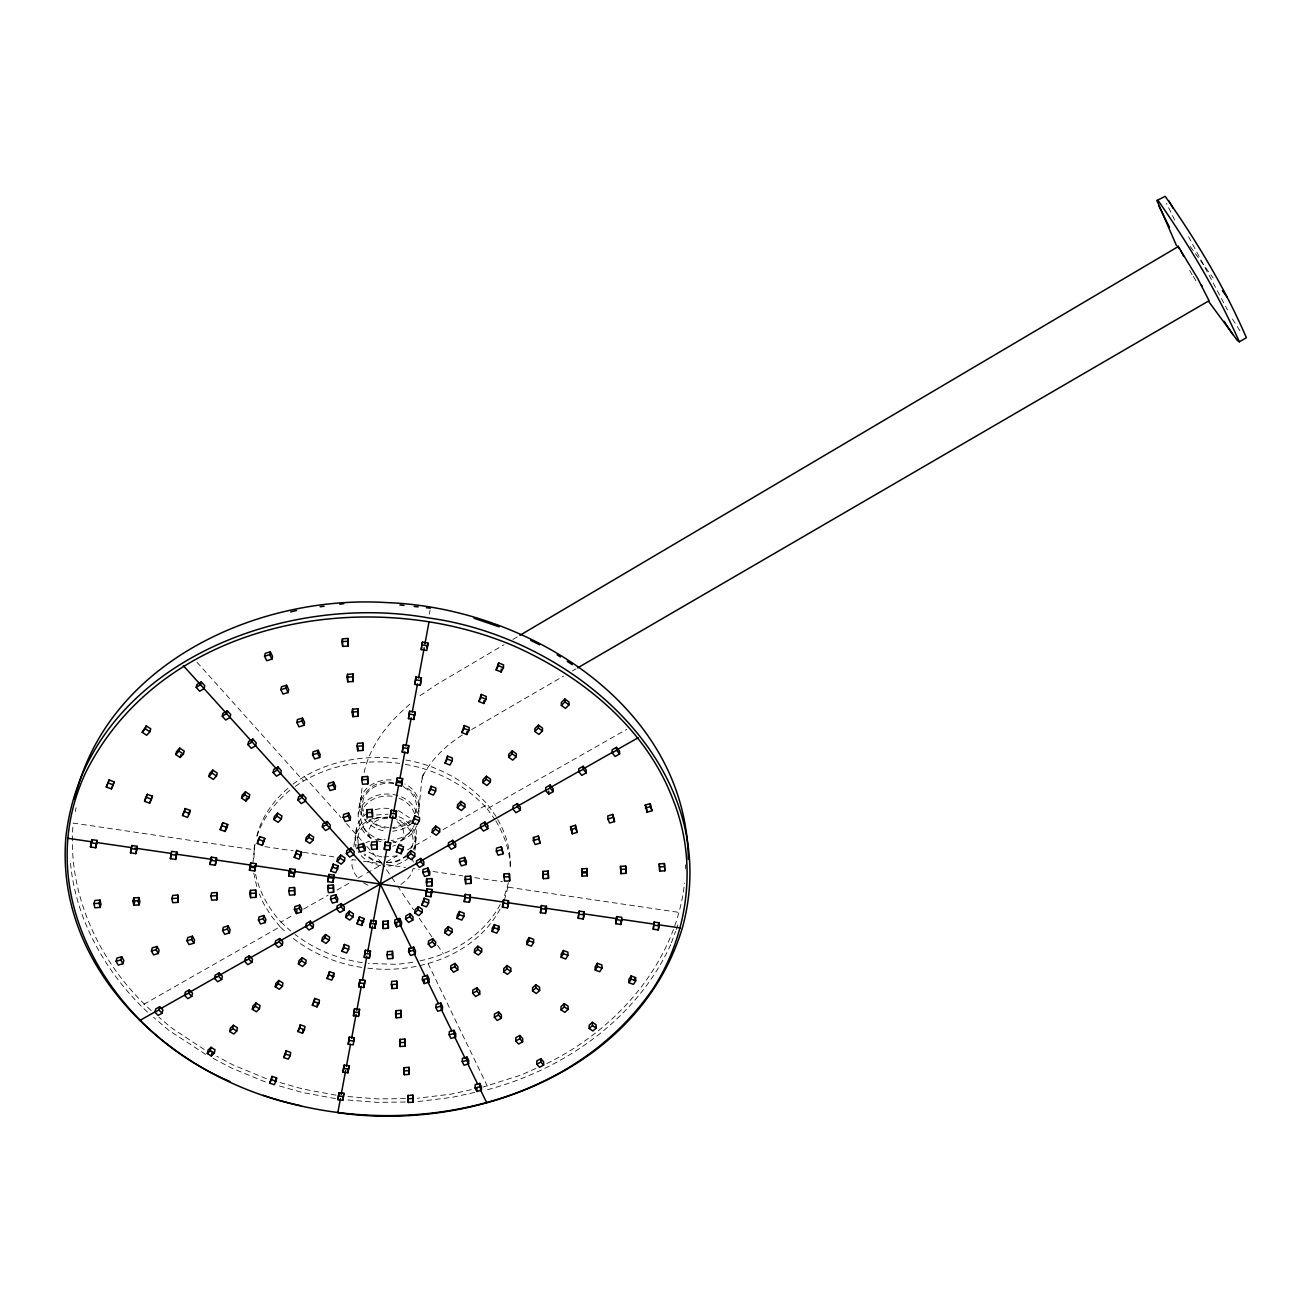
<?xml version="1.0" encoding="UTF-8"?>
<svg xmlns="http://www.w3.org/2000/svg" width="1312" height="1312" viewBox="0 0 1312 1312"><rect width="100%" height="100%" fill="white"/><g stroke="black" fill="none" stroke-linecap="round" stroke-linejoin="round"><path stroke-width="0.75" stroke-dasharray="5 3.75" d="M374.084 818.229C360.702 821.509 350.304 836.679 357.094 849.897M366.868 813.571C356.438 819.918 353.158 834.35 356.995 845.387M356.388 828.38L356.339 834.809L358.291 841.09M393.83 783.051C360.833 774.08 343.219 827.478 374.494 839.549M359.947 802.698C357.782 817.425 371.411 829.118 384.99 830.955M361.981 788.168L360.292 806.273L364.096 815.26M414.936 850.209C418.052 837.827 411.164 824.641 399.209 820.115M413.362 849.274C420.676 836.285 410.787 820.722 397.831 816.326M415.625 843.19L416.347 830.922L414.953 826.199M417.298 813.309C422.792 802.288 415.56 788.791 404.949 784.051M685.372 868.823L685.52 864.723M252.888 863.28L254.725 845.158L253.823 858.72M418.331 815.375C421.316 803.288 414.592 790.447 402.981 785.954M418.971 808.799L421.644 781.345L423.464 773.85L421.562 778.852C430.352 759.517 446.654 744.609 464.53 733.67M353.863 846.47L355.158 837.154M504.398 900.147L508.876 883.419M546.809 1063.54C617.05 1029.149 675.614 962.778 684.585 883.058M75.342 811.587L76.047 807.749M429.336 614.147L430.074 610.162M255.118 843.977L253.79 849.7L73.193 823.083C66.518 893.767 99.581 963.844 151.405 1010.748M256.955 835.629C261.646 816.72 273.765 800.254 288.525 787.84M364.146 772.522C370.181 744.298 389.5 721.092 411.214 703.052M504.546 895.538L508.498 882.648M360.341 799.91C363.506 785.117 380.267 778.098 394.158 780.279M358.389 813.998C364.785 787.118 409.18 787.807 416.822 813.424M355.568 834.219L357.75 828.069L361.817 822.608L367.524 818.278M671.432 942.721L675.532 931.356M676.221 929.47L678.96 921.893M416.478 825.953C413.231 835.596 403.014 841.353 393.272 842.353M416.183 837.335L413.936 843.419L410.869 847.437M414.198 849.176L415.33 846.125M415.018 813.473C419.725 803.551 413.001 791.398 403.489 787.216M415.166 822.558L413.034 828.052L409.246 832.972L399.963 842.058C407.31 835.711 403.128 823.739 394.732 820.558M411.574 847.978C417.003 836.416 407.606 823.526 396.585 819.688M256.906 836.334C262.958 817.737 275.471 801.96 290.493 789.726M500.249 904.46C483.702 935.538 450.754 955.202 416.757 961.483M500.069 909.085C475.059 955.202 417.724 974.34 367.786 968.158M670.744 944.607C636.91 1018.374 565.128 1068.886 488.064 1089.55L484.276 1090.37M410.558 820.18L405.588 824.034L392.534 827.79M409.246 832.972L404.227 836.843L392.813 840.303M407.015 854.784C400.701 860.738 391.698 863.099 383.186 862.378M412.739 820.098L407.179 824.264L400.488 827.118L393.026 828.43M412.46 822.903L406.884 827.101L400.176 829.955L392.698 831.267M407.835 855.703L396.716 861.787L383.17 862.886M408.95 857.605C401.931 863.968 392.206 866.888 382.809 865.854M400.898 884.419L406.687 880.139L410.853 874.71L413.149 868.56L419.118 869.446M292.937 784.182C323.211 761.501 363.112 753.875 400.193 759.058M295.315 786.38C325.212 765.29 363.801 758.451 399.684 763.42M420.037 695.688L437.044 684.257L504.054 644.684M512.877 639.469L518.158 636.353M471.598 729.554L563.57 676.074M572.409 670.94L575.952 668.874M255.61 874.366C259.415 892.258 268.78 908.494 280.883 922.074L293.15 915.071M303.662 909.085L328.197 895.112M336.954 890.11L350.96 882.123M357.963 878.138L365.031 874.104M366.786 873.103L380.89 865.067M386.22 862.033L396.864 855.965M407.524 849.881L430.598 836.728M443.013 829.66L487.392 804.354L496.034 816.392M143.861 1004.287L280.046 926.748L287.016 933.094M405.359 764.404C436.535 769.652 465.99 785.232 487.178 808.799L626.693 729.357M535.919 1068.427L521.405 1074.922L483.341 1086.992M365.95 842.681L369.476 841.189M392.698 846.224L395.42 845.174M471.352 1089.649L451.377 1094.077L417.396 1098.259M474.764 1092.42L451.951 1097.373L417.446 1101.621M375.183 809.537L382.891 808.176L390.845 808.487M376.38 814.982L388.172 814.194M376.019 817.884L387.827 817.097M375.183 839.746L385.203 839.286M397.356 855.9L383.858 856.998M412.854 962.368L397.06 964.336L368.36 963.434M405.342 1101.998L377.118 1102.359L345.368 1099.8M405.375 1098.62L377.298 1098.898L345.843 1096.373M392.14 796.253C381.103 794.924 368.656 798.713 362.883 808.848C356.306 820.361 366.228 831.775 372.214 840.976M387.811 817.704C371.493 814.637 351.14 830.562 359.767 847.765M389.024 827.692L378.807 825.74L370.23 820.426M393.616 783.658C377.151 779.951 355.765 795.531 364.424 813.227M387.384 818.721C377.266 816.753 364.67 827.101 370.115 837.614M264.86 846.65L293.248 850.848M303.384 852.341L333.806 856.834M355.88 860.098L352.042 859.54L352.01 866.051L354.01 872.398L356.979 876.695M363.522 861.23L382.661 864.05L390.664 875.908M386.466 864.624L405.523 867.429M433.009 871.496L462.808 875.891M474.731 877.662L502.545 881.762M508.351 887.24L679.157 912.414M336.069 1095.192L303.121 1089.075L278.046 1082.006M335.495 1098.603L302.236 1092.47L277.029 1085.286M362.309 962.68C338.053 958.957 314.568 949.527 295.118 934.472M361.718 967.403C336.725 963.648 312.666 953.66 292.756 938.031M405.834 760.025C436.929 765.29 466.285 780.837 487.392 804.354M381.202 862.82L373.625 860.836L364.113 854.998M380.841 865.789C371.788 864.132 362.719 859.573 358.061 851.324M376.167 840.418L381.759 841.894M381.89 856.916L374.363 854.932L367.606 851.472M385.334 828.134L377.938 826.166L368.656 820.41M391.14 840.402L401.964 845.01M381.382 862.328L374.51 860.442L364.457 854.014M382.3 839.959C374.232 838.253 366.524 833.481 362.702 825.986M265.401 1081.974L231.437 1068.001L212.544 1058.03M266.467 1078.726L233.028 1064.95L216.824 1056.275M363.539 882.91L370.443 886.404M398.471 810.537L409.328 817.688M205.672 1054.405L168.69 1030.232L153.586 1017.325M398.996 798.172C406.966 801.402 413.821 807.979 415.215 816.753M204.213 1049.534L171.003 1027.526L158.932 1017.194M147.551 1012.159C106.059 973.406 75.801 920.319 70.52 863.198M280.883 922.074L290.608 930.946M304.138 776.392L340.989 817.524M346.45 823.624L364.195 843.436M366.835 846.388L382.661 864.05M196.964 662.216L303.334 780.804M280.046 926.748L270.846 915.366L263.368 903.148L259.35 893.915M1190.263 246.541L1213.157 278.013M487.178 808.799L494.755 819.344M1239.889 330.673L1231.23 317.078M391.812 877.597L396.388 884.37M397.536 886.059L413.542 909.757M419.266 918.22L431.845 936.834M437.568 945.296L443.292 953.758M1193.28 276.373L1197.298 283.179M1189.689 270.469L1193.215 276.586M1188.557 236.636L1227.491 309.911M495.838 820.853C504.579 835.662 510.729 852.587 510.122 869.987M497.707 819.574C506.547 834.53 511.188 851.947 510.352 869.348M1174.683 220.104L1166.466 203.245M428.056 963.549L487.342 1086.09M411.87 857.277L413.313 862.066M256.726 886.486L253.806 873.136"/><path stroke-width="1.5" d="M553.106 791.644L553.123 788.643L550.122 785.019L545.743 787.512L545.71 790.496L548.711 794.121L553.106 791.644L550.105 788.004L550.122 785.019M546.399 909.413L546.415 906.28L541.38 905.542L540.396 912.709L545.448 913.447L546.399 909.413L541.348 908.675L541.38 905.542M548.514 878.335L548.154 871.053L542.971 871.398L542.938 874.497L543.348 878.679L548.514 878.335L548.154 871.053M548.711 794.121L548.744 791.136M543.611 1065.131L543.627 1061.818L540.856 1058.751L536.805 1060.9L536.772 1064.196L539.56 1067.279L543.611 1065.131L540.823 1062.048L540.856 1058.751M545.448 913.447L546.415 906.28M263.122 1095.241C398.012 1141.456 570.212 1110.592 653.934 987.313C689.21 931.881 697.656 860.524 672.876 799.27C645.242 727.045 581.396 675.532 512.172 645.225C365.277 583.791 161.179 620.986 85.575 772.817C27.962 896.473 113.472 1032.314 229.846 1081.465M543.348 878.679L542.971 871.398M540.052 843.108L538.346 836.023L533.41 837.45L533.361 840.5L535.116 844.534L540.052 843.108L538.346 836.023M539.609 990.494L539.658 987.264L535.837 984.738L532.59 987.723L532.524 990.954L536.362 993.496L539.609 990.494L535.788 987.952L535.837 984.738M542.463 730.981L542.496 728.078L538.396 725.11L534.886 728.57L534.837 731.473L538.953 734.441L542.463 730.981L538.346 728.029L538.396 725.11M533.574 942.508L533.623 939.326L529.031 937.604L526.85 941.245L526.784 944.427L531.393 946.149L533.574 942.508L528.982 940.77L529.031 937.604M522.619 1041.859L522.701 1038.579L519.88 1035.463L515.813 1037.644L515.731 1040.924L518.552 1044.04L522.619 1041.859L519.798 1038.743L519.88 1035.463M520.306 810.226L520.388 807.208L517.371 803.616L513.025 806.076L512.926 809.094L515.96 812.686L520.306 810.226L517.289 806.634L517.371 803.616M510.794 971.356L510.893 968.158L507.022 965.583L503.775 968.617L503.66 971.831L507.531 974.39L510.794 971.356L506.924 968.797L507.022 965.583M516.239 756.729L516.338 753.777L512.238 750.858L508.777 754.252L508.662 757.204L512.779 760.124L516.239 756.729L512.139 753.793L512.238 750.858M508.384 903.853L508.498 900.721L503.414 899.966L502.414 907.166L507.482 907.904L508.384 903.853L503.3 903.099L503.414 899.966M509.712 880.86L509.368 873.579L504.202 873.907L504.087 877.006L504.53 881.188L509.712 880.86L509.368 873.579M688.341 859.458C686.373 705.905 527.588 607.915 387.499 602.634C257.628 594.156 106.387 663.249 74.702 799.041M501.332 1018.243L501.43 1014.996L498.576 1011.814L494.493 1014.028L494.362 1017.276L497.232 1020.457L501.332 1018.243L498.462 1015.078L498.576 1011.814M507.482 907.904L508.498 900.721M503.054 853.8L501.381 846.732L496.477 848.142L496.346 851.226L498.134 855.227L503.054 853.8L501.381 846.732M498.904 929.503L499.019 926.338L494.394 924.599L492.23 928.273L492.098 931.438L496.74 933.176L498.904 929.503L494.263 927.748L494.394 924.599M503.447 667.742L503.578 664.905L498.593 662.855L496.133 669.94L501.118 671.974L503.447 667.742L498.462 665.692L498.593 662.855M501.118 671.974L501.25 669.136M481.373 1090.223L479.684 1086.746L479.831 1083.417L475.256 1084.68L475.092 1088.009L476.781 1091.486L481.373 1090.223L481.52 1086.894L479.831 1083.417M476.781 1091.486L476.945 1088.156M481.602 951.987L481.766 948.789L477.847 946.198L474.6 949.265L474.419 952.446L478.355 955.054L481.602 951.987L477.683 949.38L477.847 946.198M479.7 994.266L479.848 991.036L476.961 987.821L472.845 990.052L472.681 993.282L475.584 996.513L479.7 994.266L476.797 991.052L476.961 987.821M487.802 828.643L487.949 825.609L484.915 822.05L480.602 824.494L480.438 827.528L483.488 831.086L487.802 828.643L484.751 825.084L484.915 822.05M490.36 782.132L490.508 779.148L486.408 776.261L482.996 779.623L482.832 782.608L486.932 785.494L490.36 782.132L486.26 779.246L486.408 776.261M486.08 699.329L486.244 696.459L481.274 694.442L478.831 701.494L483.784 703.511L486.08 699.329L481.11 697.312L481.274 694.442M468.581 1063.901L466.859 1060.358L467.039 1057.062L462.431 1058.341L462.234 1061.654L463.956 1065.18L468.581 1063.901L468.761 1060.604L467.039 1057.062M483.784 703.511L483.948 700.624M470.877 883.37L470.565 876.088L465.399 876.416L465.202 879.532L465.694 883.714L470.877 883.37L470.565 876.088M470.188 898.261L470.368 895.128L465.268 894.39L464.218 901.59L469.335 902.328L470.188 898.261L465.088 897.506L465.268 894.39M469.335 902.328L470.368 895.128M465.694 883.714L465.399 876.416M463.907 916.383L464.104 913.218L459.413 911.463L457.281 915.169L457.084 918.334L461.775 920.089L463.907 916.383L459.216 914.612L459.413 911.463M455.576 1037.136L453.837 1033.544L454.034 1030.264L449.376 1031.56L449.163 1034.84L450.918 1038.448L455.576 1037.136L455.789 1033.856L454.034 1030.264M457.74 969.929L457.937 966.714L455.002 963.434L450.869 965.714L450.656 968.912L453.608 972.192L457.74 969.929L454.788 966.649L455.002 963.434M466.219 864.46L466.416 861.377L464.596 857.376L459.692 858.802L459.495 861.886L461.316 865.871L466.219 864.46L464.399 860.475L464.596 857.376M468.991 730.407L469.188 727.504L464.251 725.52L461.808 732.555L466.744 734.523L468.991 730.407L464.054 728.439L464.251 725.52M464.825 807.208L465.022 804.19L460.922 801.353L457.544 804.666L457.33 807.684L461.43 810.521L464.825 807.208L460.709 804.354L460.922 801.353M466.744 734.523L466.941 731.604M452.033 932.356L452.263 929.191L448.294 926.551L445.047 929.667L444.817 932.832L448.786 935.456L452.033 932.356L448.064 929.716L448.294 926.551M442.357 1009.928L442.587 1006.665L440.816 1003.008L436.125 1004.336L435.879 1007.583L437.667 1011.24L442.357 1009.928L440.57 1006.255L440.816 1003.008M455.576 846.912L455.789 843.829L452.738 840.32L448.458 842.747L448.228 845.814L451.295 849.323L455.576 846.912L452.509 843.386L452.738 840.32M452.181 760.993L452.41 758.041L447.507 756.106L445.047 763.108L449.967 765.044L452.181 760.993L447.277 759.058L447.507 756.106M435.436 945.198L435.682 942.016L432.698 938.687L428.548 940.983L428.286 944.181L431.287 947.494L435.436 945.198L432.435 941.868L432.698 938.687M439.602 831.956L439.848 828.905L435.748 826.101L432.419 829.381L432.156 832.448L436.256 835.236L439.602 831.956L435.502 829.151L435.748 826.101M428.909 982.245L429.155 979.014L427.351 975.292L422.628 976.636L422.366 979.851L424.17 983.59L428.909 982.245L427.089 978.522L427.351 975.292M413.165 1102.146L412.919 1095.126L408.065 1095.454L407.77 1098.8L408.294 1102.474L413.165 1102.146L412.919 1095.126M432.042 885.895L431.763 878.597L426.597 878.942L426.318 882.058L426.859 886.223L432.042 885.895L431.763 878.597M430.976 896.736L432.058 889.52L426.941 888.765L426.121 892.849L425.859 895.981L430.976 896.736L432.058 889.52M424.17 983.59L424.448 980.359M429.549 875.071L429.811 871.955L427.942 868.003L423.071 869.413L422.792 872.513L424.662 876.482L429.549 875.071L427.679 871.102L427.942 868.003M428.581 903.132L428.844 899.999L424.12 898.212L421.742 905.1L426.466 906.871L428.581 903.132L423.842 901.36L424.12 898.212M409.213 1074.397L408.967 1067.345L404.08 1067.673L403.768 1070.986L404.309 1074.725L409.213 1074.397L408.967 1067.345M408.294 1102.474L408.065 1095.454M425.859 895.981L426.941 888.765M435.633 791.103L435.896 788.102L431.025 786.2L428.565 793.17L433.452 795.072L435.633 791.103L430.746 789.201L431.025 786.2M422.087 912.48L422.366 909.331L418.364 906.658L415.117 909.806L414.822 912.955L418.84 915.612L422.087 912.48L418.069 909.806L418.364 906.658M404.309 1074.725L404.08 1067.673M415.215 954.086L415.51 950.888L413.674 947.1L408.918 948.461L408.606 951.659L410.459 955.448L415.215 954.086L413.378 950.298L413.674 947.1M423.645 865.002L423.924 861.902L420.84 858.425L416.609 860.82L416.314 863.919L419.397 867.396L423.645 865.002L420.562 861.508L420.84 858.425M405.195 1046.172L404.949 1039.088L400.012 1039.399L399.701 1042.696L400.242 1046.5L405.195 1046.172L404.949 1039.088M400.242 1046.5L400.012 1039.399M412.788 920.089L413.083 916.924L410.049 913.546L405.884 915.874L405.572 919.04L408.622 922.418L412.788 920.089L409.738 916.711L410.049 913.546M401.095 1017.456L400.865 1010.322L395.88 1010.65L395.552 1013.914L396.109 1017.784L401.095 1017.456L400.865 1010.322M419.348 820.722L419.643 817.688L414.789 815.818L412.345 822.772L417.2 824.641L419.348 820.722L414.494 818.852L414.789 815.818M414.69 856.408L414.986 853.325L410.902 850.57L407.622 853.8L407.294 856.884L411.394 859.639L414.69 856.408L410.607 853.636L410.902 850.57M396.109 1017.784L395.88 1010.65M401.308 925.436L401.62 922.27L399.75 918.416L394.945 919.794L394.617 922.959L396.503 926.813L401.308 925.436L399.422 921.582L399.75 918.416M396.946 988.231L396.7 981.064L391.681 981.392L391.337 984.623L391.911 988.559L396.946 988.231L396.7 981.064M90.413 846.994L91.84 839.664L97.186 840.434L95.776 847.765L90.413 846.994L91.397 843.895M391.911 988.559L392.239 985.328M427.63 645.799L427.925 643.011L422.431 642.109L421.267 649.604L426.761 650.49L427.63 645.799L422.136 644.914L422.431 642.109M91.545 842.484L91.84 839.664M95.776 847.765L97.186 840.434M392.698 958.482L392.468 951.282L387.401 951.61L387.056 954.808L387.63 958.81L392.698 958.482L392.468 951.282M396.503 926.813L396.831 923.648M401.193 853.735L403.637 846.814L398.815 844.977L396.372 851.898L401.193 853.735L401.521 850.652M420.266 685.29L421.414 677.845L415.986 676.976L415.133 681.568L414.822 684.421L420.266 685.29L421.414 677.845M413.887 719.468L415.035 712.039L409.639 711.186L408.819 715.712L408.491 718.615L413.887 719.468L415.035 712.039M421.267 649.604L421.562 646.8M388.401 928.207L388.155 920.975L383.038 921.303L382.678 924.468L383.268 928.552L388.401 928.207L388.155 920.975M407.622 753.006L408.77 745.626L403.424 744.79L402.604 749.234L402.276 752.17L407.622 753.006L408.77 745.626M414.822 684.421L415.986 676.976M396.372 851.898L398.815 844.977M401.472 785.954L402.62 778.606L397.323 777.803L396.519 782.149L396.175 785.15L401.472 785.954L402.62 778.606M408.491 718.615L409.639 711.186M402.276 752.17L403.424 744.79M383.268 928.552L383.038 921.303M395.437 818.327L396.568 811.013L391.32 810.209L390.533 814.49L390.172 817.524L395.437 818.327L396.568 811.013M130.478 852.849L131.872 845.518L137.186 846.306L136.694 850.52L135.808 853.62L130.478 852.849L131.872 845.518M396.175 785.15L397.323 777.803M389.5 850.11L390.632 842.845L385.416 842.058L384.646 846.273L384.285 849.34L389.5 850.11L390.632 842.845M135.808 853.62L137.186 846.306M390.172 817.524L391.32 810.209M374.92 928.224L376.052 921.024L370.952 920.302L370.197 924.32L369.82 927.486L374.92 928.224L376.052 921.024M384.285 849.34L385.416 842.058M369.344 958.121L370.46 950.97L365.392 950.249L364.67 954.201L364.277 957.399L369.344 958.121L370.46 950.97M358.455 1016.423L359.57 1009.338L354.584 1008.649L353.879 1012.47L353.469 1015.734L358.455 1016.423L359.57 1009.338M369.82 927.486L370.952 920.302M363.85 987.526L364.966 980.392L359.947 979.687L359.226 983.59L358.832 986.821L363.85 987.526L364.966 980.392M377.118 849.044L376.888 841.697L371.657 842.042L371.263 845.108L371.87 849.389L377.118 849.044L376.888 841.697M353.846 1041.088L354.256 1037.792L349.32 1037.12L348.205 1044.172L353.158 1044.844L353.846 1041.088L348.91 1040.416L348.205 1044.172M364.277 957.399L365.392 950.249M342.809 1100.309L343.892 1093.322L339.037 1092.666L338.365 1096.307L337.938 1099.653L342.809 1100.309L343.892 1093.322M353.469 1015.734L354.584 1008.649M347.942 1072.806L349.041 1065.787L344.138 1065.131L343.449 1068.821L343.022 1072.15L347.942 1072.806L349.041 1065.787M358.832 986.821L359.947 979.687M170.347 858.671L171.692 851.357L176.972 852.128L175.644 859.442L170.347 858.671L171.15 855.555M361.768 925.452L364.195 918.597L359.455 916.842L357.012 923.714L361.768 925.452L362.161 922.287M343.022 1072.15L344.138 1065.131M348.91 1040.416L349.32 1037.12M175.644 859.442L176.972 852.128M337.938 1099.653L339.037 1092.666M372.526 816.769L372.296 809.389L367.016 809.734L366.606 812.768L367.229 817.114L372.526 816.769L372.296 809.389M357.012 923.714L359.455 916.842M364.933 850.586L365.326 847.519L363.375 843.485L358.488 844.912L358.061 847.995L360.029 852.029L364.933 850.586L362.965 846.568L363.375 843.485M348.631 949.363L349.058 946.165L344.334 944.443L341.891 951.282L346.614 953.004L348.631 949.363L343.892 947.641L344.334 944.443M352.994 916.973L353.42 913.808L349.336 911.151L346.155 914.284L345.712 917.432L349.796 920.106L352.994 916.973L348.91 914.3L349.336 911.151M367.229 817.114L367.016 809.734M367.836 783.904L367.622 776.474L362.276 776.819L361.866 779.82L362.506 784.248L367.836 783.904L367.622 776.474M210.002 864.46L211.298 857.162L216.562 857.933L215.988 862.115L215.266 865.231L210.002 864.46L211.298 857.162M215.266 865.231L216.562 857.933M333.674 976.554L334.134 973.324L329.443 971.634L327 978.457L331.706 980.146L333.674 976.554L328.968 974.849L329.443 971.634M343.974 910.151L344.4 906.986L341.284 903.591L337.135 905.936L336.692 909.101L339.824 912.496L343.974 910.151L340.841 906.74L341.284 903.591M363.063 750.415L362.85 742.953L357.471 743.297L357.028 746.233L357.684 750.759L363.063 750.415L362.85 742.953M398.176 920.778L380.3 884.042L350.616 851.144L351.042 848.06L346.844 850.488L346.401 853.571L349.566 857.08L353.781 854.653L354.207 851.57L351.042 848.06M337.348 901.721L337.791 898.589L335.839 894.669L331.018 896.063L330.542 899.212L332.51 903.132L337.348 901.721L335.38 897.818L335.839 894.669M350.124 820.115L350.55 817.064L348.566 812.964L343.629 814.424L343.17 817.458L345.171 821.558L350.124 820.115L348.123 815.998L348.566 812.964M344.466 860.951L344.908 857.851L340.759 855.096L337.528 858.327L337.069 861.426L341.218 864.182L344.466 860.951L340.3 858.196L340.759 855.096M318.947 1003.336L319.439 1000.072L314.765 998.416L312.338 1005.205L317.012 1006.878L318.947 1003.336L314.273 1001.663L314.765 998.416M329.164 940.36L329.64 937.162L325.573 934.538L322.424 937.637L321.932 940.819L326.016 943.443L329.164 940.36L325.097 937.719L325.573 934.538M357.684 750.759L358.11 747.807M249.46 870.217L250.723 862.935L255.955 863.706L255.332 867.872L254.708 870.988L249.46 870.217L250.723 862.935M333.576 892.275L333.396 884.977L328.213 885.321L327.738 888.437L328.394 892.619L333.576 892.275L333.396 884.977M317.012 1006.878L317.488 1003.614M337.61 869.02L338.07 865.904L333.232 864.1L330.722 871.02L335.56 872.841L337.61 869.02L332.756 867.199L333.232 864.1M254.708 870.988L255.955 863.706M358.209 716.286L357.996 708.775L352.551 709.136L352.108 712.039L352.764 716.631L358.209 716.286L357.996 708.775M327.77 881.664L328.476 877.515L333.674 878.286L334.15 875.17L328.951 874.399L327.77 881.664L332.969 882.418L333.428 879.302M304.45 1029.707L304.958 1026.427L300.317 1024.787L297.89 1031.56L302.531 1033.2L304.45 1029.707L299.792 1028.067L300.317 1024.787M352.764 716.631L353.223 713.728M328.476 877.515L328.951 874.399M302.531 1033.2L303.039 1029.92M353.256 681.502L353.043 673.958L347.549 674.319L347.09 677.156L347.762 681.846L353.256 681.502L353.043 673.958M305.647 963.451L306.155 960.236L302.088 957.645L298.972 960.696L298.447 963.91L302.531 966.501L305.647 963.451L301.563 960.86L302.088 957.645M312.994 927.699L313.502 924.517L310.354 921.155L306.254 923.484L305.729 926.649L308.894 930.028L312.994 927.699L309.845 924.32L310.354 921.155M335.036 789.086L335.511 786.085L333.494 781.903L328.508 783.379L328.016 786.38L330.05 790.562L335.036 789.086L333.002 784.904L333.494 781.903M288.706 875.957L289.936 868.692L295.151 869.446L293.937 876.711L288.706 875.957L289.28 872.841L294.478 873.595L293.937 876.711M322.358 826.986L326.606 824.526L327.098 821.476L330.312 825.051L329.82 828.102L325.589 830.545L322.358 826.986L322.867 823.936L327.098 821.476M290.165 1055.701L290.69 1052.388L286.082 1050.781L283.654 1057.538L288.279 1059.145L290.165 1055.701L285.54 1054.094L286.082 1050.781M347.762 681.846L347.549 674.319M276.078 1081.318L276.635 1077.972L272.043 1076.398L269.616 1083.122L274.224 1084.696L276.078 1081.318L271.486 1079.727L269.616 1083.122M348.205 646.045L347.992 638.468L342.448 638.813L341.973 641.617L342.662 646.406L348.205 646.045L347.992 638.468M313.109 840.139L313.617 837.056L309.419 834.268L306.188 837.548L305.663 840.615L309.862 843.403L313.109 840.139L308.894 837.335L309.419 834.268M301.219 912.168L301.76 909.019L299.759 905.116L294.954 906.51L294.413 909.675L296.414 913.562L301.219 912.168L299.218 908.281L299.759 905.116M271.486 1079.727L272.043 1076.398M296.414 913.562L296.955 910.397M342.662 646.406L342.448 638.813M319.685 757.483L320.194 754.515L318.127 750.267L313.109 751.76L312.584 754.728L314.667 758.976L319.685 757.483L317.619 753.236L318.127 750.267M282.392 986.263L282.949 983.016L278.898 980.474L275.815 983.492L275.258 986.722L279.325 989.281L282.392 986.263L278.324 983.705L278.898 980.474M332.969 882.418L334.15 875.17M294.692 894.8L294.544 887.502L289.362 887.83L288.804 890.963L289.509 895.128L294.692 894.8L294.544 887.502M301.104 855.326L301.629 852.226L296.758 850.406L294.2 857.343L299.087 859.18L301.104 855.326L296.2 853.489L296.758 850.406M295.151 869.446L294.61 872.562L289.378 871.791L289.936 868.692M282.293 945.083L282.867 941.885L279.702 938.556L275.635 940.868L275.044 944.066L278.226 947.395L282.293 945.083L279.128 941.754L279.702 938.556M297.955 799.976L302.203 797.466L302.744 794.465L306.024 798.09L305.483 801.107L301.235 803.6L297.955 799.976L298.496 796.942L302.744 794.465M259.432 1008.797L260.038 1005.533L255.988 1003.008L252.954 1005.992L252.33 1009.272L256.398 1011.782L259.432 1008.797L255.381 1006.271L255.988 1003.008M337.84 1112.527L340.448 1098.505M341.186 1094.503L345.663 1070.444M346.401 1066.443L350.501 1044.385M351.616 1038.382L356.093 1014.324M356.831 1010.322L361.308 986.263M362.424 980.244L366.884 956.202M367.639 952.184L372.477 926.141M373.215 922.123L386.63 850.012M388.106 842.009L392.944 815.982M393.698 811.98L398.52 785.97M400.012 777.95L404.85 751.94M405.966 745.938L411.181 717.91M412.296 711.908L417.495 683.88M418.61 677.878L424.186 647.849M424.94 643.848L429.024 621.839M353.551 1041.548L354.256 1037.792M427.04 647.685L427.925 643.011M265.254 922.566L265.86 919.4L263.827 915.53L259.054 916.908L258.431 920.089L260.481 923.96L265.254 922.566L263.22 918.695L263.827 915.53M304.04 725.306L304.597 722.387L302.498 718.058L297.43 719.566L296.873 722.486L298.988 726.832L304.04 725.306L301.94 720.977L302.498 718.058M251.855 962.336L252.478 959.121L249.296 955.808L245.262 958.104L244.639 961.319L247.82 964.615L251.855 962.336L248.673 959.023L249.296 955.808M281.326 819.032L281.916 815.998L277.652 813.161L274.438 816.474L273.831 819.524L278.095 822.345L281.326 819.032L277.062 816.212L277.652 813.161M236.75 1031.068L237.39 1027.772L233.339 1025.279L230.354 1028.231L229.698 1031.527L233.749 1034.02L236.75 1031.068L232.7 1028.575L233.339 1025.279M255.791 897.326L255.676 890.012L250.494 890.356L249.854 893.488L250.608 897.654L255.791 897.326L255.676 890.012M250.608 897.654L250.494 890.356M262.252 845.387L264.86 838.434L259.924 836.58L257.956 840.451L257.316 843.534L262.252 845.387L264.86 838.434M273.126 772.506L277.406 769.98L278.013 766.995L281.326 770.685L280.735 773.67L276.471 776.196L273.126 772.506L273.749 769.521L278.013 766.995M214.348 1053.06L215.02 1049.748L210.986 1047.288L208.018 1050.207L207.329 1053.52L211.38 1055.98L214.348 1053.06L210.297 1050.6L210.986 1047.288M288.115 692.523L288.706 689.653L286.574 685.241L281.473 686.783L280.866 689.653L283.015 694.064L288.115 692.523L285.967 688.111L286.574 685.241M257.316 843.534L259.924 836.58M211.38 1055.98L212.068 1052.65M221.679 979.441L222.368 976.194L219.17 972.93L215.168 975.193L214.479 978.44L217.677 981.704L221.679 979.441L218.481 976.161L219.17 972.93M464.218 901.59L465.088 897.506M229.452 932.93L230.125 929.732L228.058 925.895L223.302 927.272L222.614 930.454L224.696 934.308L229.452 932.93L227.37 929.076L228.058 925.895M249.116 797.663L249.772 794.646L245.459 791.776L242.244 795.121L241.572 798.155L245.902 801.009L249.116 797.663L244.786 794.793L245.459 791.776M245.902 801.009L246.558 797.991M255.594 745.79L256.234 742.838L252.855 739.082L248.575 741.641L247.902 744.593L251.297 748.348L255.594 745.79L252.199 742.034L252.855 739.082M502.414 907.166L503.3 903.099M216.874 899.835L216.792 892.537L211.609 892.865L210.888 896.014L211.691 900.18L216.874 899.835L216.792 892.537M271.896 659.132L272.519 656.312L270.338 651.818L265.204 653.376L264.548 656.213L266.746 660.707L271.896 659.132L269.698 654.639L270.338 651.818M191.765 996.382L192.503 993.135L189.289 989.888L185.32 992.134L184.566 995.398L187.796 998.629L191.765 996.382L188.534 993.151L189.289 989.888M227.025 827.544L227.73 824.494L222.745 822.624L220.088 829.594L225.074 831.464L227.025 827.544L222.04 825.674L222.745 822.624M225.074 831.464L225.779 828.397M193.799 943.23L194.553 940.032L192.438 936.21L187.698 937.572L186.944 940.77L189.059 944.607L193.799 943.23L191.683 939.408L192.438 936.21M540.396 912.709L541.348 908.675M162.098 1013.192L162.885 1009.912L159.654 1006.714L155.734 1008.944L154.914 1012.224L158.162 1015.422L162.098 1013.192L158.867 1009.978L159.654 1006.714M216.48 775.999L217.218 772.998L212.839 770.095L209.625 773.49L208.887 776.491L213.266 779.394L216.48 775.999L212.101 773.08L212.839 770.095M579.15 911.069L578.198 918.236L583.233 918.974L584.217 914.94L584.168 911.807L579.15 911.069L578.198 918.236M584.168 911.807L583.233 918.974M177.94 902.361L177.891 895.063L172.708 895.391L171.905 898.54L172.758 902.705L177.94 902.361L177.891 895.063M222.253 716.221L226.566 713.613L227.288 710.71L230.732 714.515L230.01 717.434L225.697 720.026L222.253 716.221L222.991 713.302L227.288 710.71M158.293 953.496L159.113 950.282L156.964 946.477L152.258 947.838L151.421 951.052L153.57 954.874L158.293 953.496L156.144 949.691L156.964 946.477M616.722 916.58L615.82 923.73L620.822 924.468L621.855 920.45L621.724 917.318L616.722 916.58L615.82 923.73M189.469 813.456L190.24 810.422L185.222 808.536L182.516 815.523L187.534 817.409L189.469 813.456L184.434 811.57L185.222 808.536M654.13 922.057L653.261 929.208L658.23 929.929L659.296 925.928L659.1 922.795L654.13 922.057L653.261 929.208M659.1 922.795L658.23 929.929M183.401 754.039L184.205 751.071L179.777 748.119L176.579 751.563L175.742 754.531L180.187 757.467L183.401 754.039L178.957 751.087L179.777 748.119M122.951 963.73L123.836 960.499L121.655 956.71L116.965 958.072L116.063 961.286L118.244 965.091L122.951 963.73L120.77 959.925L121.655 956.71M139.006 904.886L139.876 901.738L138.99 897.572L133.791 897.916L132.922 901.065L133.808 905.231L139.006 904.886L138.121 900.737L138.99 897.572M180.187 757.467L181.007 754.498M196.177 687.373L200.506 684.716L201.294 681.846L204.787 685.717L204.016 688.603L199.67 691.244L196.177 687.373L196.964 684.487L201.294 681.846M133.808 905.231L134.693 902.066M149.65 803.223L152.405 796.204L147.338 794.301L145.452 798.286L144.566 801.32L149.65 803.223L152.405 796.204M144.566 801.32L147.338 794.301M100.056 907.412L100.991 904.247L100.056 900.098L94.874 900.442L93.906 903.607L94.858 907.756L100.056 907.412L99.105 903.263L100.056 900.098M149.863 731.768L150.749 728.832L146.255 725.848L142.155 732.26L146.665 735.261L149.863 731.768L145.353 728.783L146.255 725.848M113.242 784.871L114.193 781.87L109.076 779.935L106.256 786.97L111.389 788.889L113.242 784.871L108.109 782.952L106.256 786.97M111.389 788.889L114.193 781.87M108.109 782.952L109.076 779.935M182.516 815.523L184.434 811.57M188.321 814.358L190.24 810.422M220.088 829.594L222.04 825.674M226.435 827.101L227.73 824.494M294.2 857.343L296.2 853.489M299.628 856.08L301.629 852.226M330.722 871.02L332.756 867.199M336.708 868.446L338.07 865.904M283.654 1057.538L285.54 1054.094M297.89 1031.56L299.792 1028.067M312.338 1005.205L314.273 1001.663M327 978.457L328.968 974.849M341.891 951.282L343.892 947.641M412.345 822.772L414.494 818.852M428.565 793.17L430.746 789.201M445.047 763.108L447.277 759.058M461.808 732.555L464.054 728.439M478.831 701.494L481.11 697.312M496.133 669.94L498.462 665.692M274.782 1081.367L276.635 1077.972M332.166 976.915L334.134 973.324M362.85 921.057L364.195 918.597M421.742 905.1L423.842 901.36M457.084 918.334L459.216 914.612M492.098 931.438L494.263 927.748M497.592 928.781L499.019 926.338M526.784 944.427L528.982 940.77M563.373 950.495L561.159 954.103L561.175 957.301L565.734 959.006L567.948 955.382L567.916 952.2L563.373 950.495L563.373 953.676L561.175 957.301M597.386 963.27L595.156 966.846L595.238 970.06L599.748 971.749L601.995 968.158L601.896 964.96L597.386 963.27L597.468 966.468L595.238 970.06M631.105 975.915L628.858 979.49L628.989 982.688L633.466 984.377L635.73 980.802L635.582 977.604L631.105 975.915L631.252 979.129L628.989 982.688M634.073 979.966L635.582 977.604M142.155 732.26L145.353 728.783M175.742 754.531L178.957 751.087M208.887 776.491L212.101 773.08M241.572 798.155L244.786 794.793M273.831 819.524L277.062 816.212M305.663 840.615L308.894 837.335M337.069 861.426L340.3 858.196M564.898 699.034L561.339 702.527L561.356 705.413L565.456 708.414L569.031 704.921L568.998 702.035L564.898 699.034L564.914 701.904L561.356 705.413M207.329 1053.52L210.297 1050.6M229.698 1031.527L232.7 1028.575M252.33 1009.272L255.381 1006.271M298.447 963.91L301.563 960.86M321.932 940.819L325.097 937.719M432.156 832.448L435.502 829.151M457.33 807.684L460.709 804.354M482.832 782.608L486.26 779.246M508.662 757.204L512.139 753.793M534.837 731.473L538.346 728.029M275.258 986.722L278.324 983.705M345.712 917.432L348.91 914.3M407.294 856.884L410.607 853.636M414.822 912.955L418.069 909.806M444.817 932.832L448.064 929.716M474.419 952.446L477.683 949.38M503.66 971.831L506.924 968.797M532.524 990.954L535.788 987.952M564.291 1003.647L561.028 1006.599L561.044 1009.846L564.816 1012.339L568.08 1009.387L568.063 1006.14L564.291 1003.647L564.308 1006.878L561.044 1009.846M592.384 1022.31L589.137 1025.246L589.186 1028.493L592.909 1030.97L596.189 1028.05L596.107 1024.787L592.384 1022.31L592.45 1025.574L589.186 1028.493M1176.47 245.59L1156.938 200.523L1165.171 196.324C1196.396 240.637 1224.932 287.968 1246.4 337.742L1239.315 341.809L1237.38 340.464L1208.5 301.268M247.902 744.593L252.199 742.034M519.929 635.303L1177.7 246.886L1179.75 249.001L1197.594 278.275L1209.074 300.71L577.706 667.857M346.401 853.571L350.616 851.144M583.184 766.257L578.756 768.766L578.789 771.735L581.774 775.392L586.202 772.883L586.152 769.914L583.184 766.257L583.233 769.226L586.202 772.883M616.525 747.332L612.064 749.857L612.179 752.793L615.131 756.499L619.608 753.957L619.477 751.022L616.525 747.332L616.64 750.251L619.608 753.957M139.712 1020.556L155.751 1011.454M161.097 1008.42L186.058 994.266M189.617 992.233L216.349 977.063M219.908 975.046L246.64 959.876M250.198 957.858L276.93 942.688M280.506 940.671L307.238 925.501M310.796 923.484L337.528 908.314M341.087 906.28L415.871 863.87M421.201 860.836L449.655 844.698M453.214 842.681L481.652 826.527M485.21 824.51L513.664 808.372M517.223 806.355L545.677 790.218M551.007 787.184L579.461 771.046M584.791 768.012L613.245 751.874M616.804 749.857L638.14 737.738M154.914 1012.224L158.867 1009.978M184.566 995.398L188.534 993.151M214.479 978.44L218.481 976.161M244.639 961.319L248.673 959.023M275.044 944.066L279.128 941.754M305.729 926.649L309.845 924.32M336.692 909.101L340.841 906.74M416.314 863.919L420.562 861.508M448.228 845.814L452.509 843.386M480.438 827.528L484.751 825.084M512.926 809.094L517.289 806.634M545.71 790.496L550.105 788.004M578.789 771.735L583.233 769.226M612.179 752.793L616.64 750.251M405.572 919.04L409.738 916.711M428.286 944.181L432.435 941.868M450.656 968.912L454.788 966.649M472.681 993.282L476.797 991.052M494.362 1017.276L498.462 1015.078M515.731 1040.924L519.798 1038.743M536.772 1064.196L540.823 1062.048M264.548 656.213L269.698 654.639M280.866 689.653L285.967 688.111M296.873 722.486L301.94 720.977M312.584 754.728L317.619 753.236M328.016 786.38L333.002 784.904M343.17 817.458L348.123 815.998M358.061 847.995L362.965 846.568M570.523 826.708L575.476 825.264L577.214 832.366L572.262 833.792L570.523 826.708L571.655 829.397M612.77 814.473L607.784 815.916L607.882 818.934L609.555 823.001L614.541 821.574L612.77 814.473L614.541 821.574M645.209 805.076L650.211 803.616L652.031 810.718L647.029 812.177L645.209 805.076L646.291 807.798M186.944 940.77L191.683 939.408M222.614 930.454L227.37 929.076M330.542 899.212L335.38 897.818M116.063 961.286L120.77 959.925M151.421 951.052L156.144 949.691M258.431 920.089L263.22 918.695M294.413 909.675L299.218 908.281M422.792 872.513L427.679 871.102M459.495 861.886L464.399 860.475M496.346 851.226L501.266 849.799M533.361 840.5L538.314 839.073M570.54 829.742L575.509 828.298L575.476 825.264M607.882 818.934L612.884 817.491M645.389 808.077L650.408 806.618L650.211 803.616M394.617 922.959L399.422 921.582M408.606 951.659L413.378 950.298M422.366 979.851L427.089 978.522M435.879 1007.583L440.57 1006.255M449.163 1034.84L453.837 1033.544M462.234 1061.654L466.859 1060.358M475.092 1088.009L479.684 1086.746M290.674 611.917L296.528 610.49M320.128 606.751L324.064 606.242M339.841 604.192L343.777 603.684M366.606 812.768L371.903 812.423M371.263 845.108L376.511 844.78M581.741 868.888L586.907 868.544L587.251 872.726L587.317 875.826L582.151 876.154L581.741 868.888L582.151 876.154M620.494 866.379L625.66 866.035L626.103 873.3L620.937 873.644L620.494 866.379L620.625 869.462L625.808 869.118L625.66 866.035M659.247 863.854L664.413 863.526L664.626 866.609L659.444 866.937L659.247 863.854L659.706 871.119L664.872 870.791L664.413 863.526M93.906 903.607L99.105 903.263M132.922 901.065L138.121 900.737M171.905 898.54L177.104 898.212M210.888 896.014L216.086 895.686M249.854 893.488L255.036 893.16M288.804 890.963L293.986 890.635M327.738 888.437L332.936 888.109M426.318 882.058L431.5 881.713M465.202 879.532L470.385 879.188M504.087 877.006L509.269 876.678M542.938 874.497L548.121 874.153M581.79 871.972L586.972 871.644L586.907 868.544M582.102 873.054L587.251 872.726M382.678 924.468L387.811 924.14M387.056 954.808L392.14 954.48M391.337 984.623L396.388 984.295M395.552 1013.914L400.554 1013.586M399.701 1042.696L404.654 1042.368M403.768 1070.986L408.688 1070.658M407.77 1098.8L412.64 1098.472M341.973 641.617L347.532 641.273M347.09 677.156L352.584 676.812M352.108 712.039L357.553 711.678M357.028 746.233L362.424 745.888M361.866 779.82L367.212 779.476M1156.938 200.523L1158.119 200.539C1189.049 245.032 1217.438 292.248 1239.315 341.809M337.725 1112.642C474.829 1132.518 640.568 1069.132 682.699 926.764C724.978 768.389 574.426 638.075 429.614 618.1C279.522 590.777 85.444 667.988 65.944 836.4C54.104 972.389 176.152 1080.252 300.645 1105.688M399.898 604.963L403.965 605.39M414.149 606.456L418.216 606.882M426.367 607.735L430.451 608.161M338.611 1096.012L343.482 1096.668M343.711 1068.444L348.631 1069.1M354.191 1011.913L359.176 1012.602M359.554 982.918L364.572 983.623M365.015 953.447L370.082 954.168M370.558 923.468L375.675 924.189M68.076 838.335L92.414 841.894M96.465 842.484L130.921 847.536M134.988 848.126L171.478 853.472M175.529 854.063L212.019 859.409M216.086 860L250.543 865.051M254.594 865.641L291.1 870.988M295.151 871.578L426.941 890.864M430.992 891.471L465.465 896.506M469.516 897.096L503.972 902.148M508.039 902.738L540.478 907.494M544.529 908.084L579.002 913.136M583.053 913.726L617.526 918.777M621.576 919.368L654.016 924.124M658.066 924.714L680.37 927.978M90.856 842.747L96.219 843.534M130.97 848.618L136.3 849.389M210.576 860.262L215.857 861.033M250.084 866.051L255.332 866.822M170.872 854.456L176.185 855.227M426.662 891.898L431.796 892.636M579.182 914.218L584.217 914.94M616.853 919.728L621.855 920.45M654.327 925.206L659.296 925.928M250.1 867.101L255.332 867.872M385.056 845.125L390.287 845.912M390.96 813.243L396.224 814.03M396.978 780.788L402.292 781.591M396.519 782.149L401.8 782.969M403.096 747.742L408.442 748.578M409.328 714.089L414.723 714.942M415.674 679.813L421.119 680.698M474.009 618.247L499.15 626.808M359.045 919.991L363.801 921.746M146.452 797.335L151.536 799.238M259.3 839.647L264.237 841.5M563.373 953.676L567.948 955.382M597.468 966.468L601.995 968.158M631.252 979.129L635.73 980.802M398.487 848.044L403.309 849.881M530.688 640.354L539.675 644.832M557.092 654.77L560.47 656.951M567.194 661.33L572.245 664.61M564.308 1006.878L568.08 1009.387M592.45 1025.574L596.189 1028.05M564.914 701.904L569.031 704.921M183.319 665.643L199.736 683.831M200.506 684.716L225.73 712.646M226.566 713.613L251.707 741.477M255.824 746.02L276.34 768.766M277.406 769.98L300.956 796.072M302.203 797.466L325.589 823.378M326.606 824.526L350.206 850.668M1222.39 290.706L1227.015 297.037M1201.398 285.098L1202.415 286.524M1232.952 334.658L1224.096 321.292M1178.045 245.885L1179.75 249.001M1180.718 250.772L1183.637 256.086M1169.09 200.998L1172.994 208.116M1169.484 227.37L1158.726 205.574M399.963 924.452L411.574 948.33M414.264 953.84L424.99 975.882M427.663 981.392L438.388 1003.434M441.078 1008.944L451.804 1030.986M454.477 1036.496L465.202 1058.538M467.892 1064.048L477.716 1084.253M480.405 1089.764L486.654 1102.621M408.918 948.461L410.131 950.987M533.41 837.45L534.574 840.139M575.509 828.298L577.214 832.366M650.408 806.618L652.031 810.718M133.791 897.916L134.398 900.688M328.213 885.321L328.656 888.093M352.551 709.136L352.994 712.186M362.276 776.819L362.702 779.771M426.597 878.942L427.122 883.107M504.202 873.907L504.497 876.695M586.972 871.644L587.317 875.826M664.659 867.708L664.872 870.791M659.493 868.036L659.706 871.119M646.832 809.16L647.029 812.177M625.972 870.217L626.103 873.3M620.806 870.545L620.937 873.644M620.691 921.319L620.822 924.468M572.229 830.758L572.262 833.792"/></g></svg>
